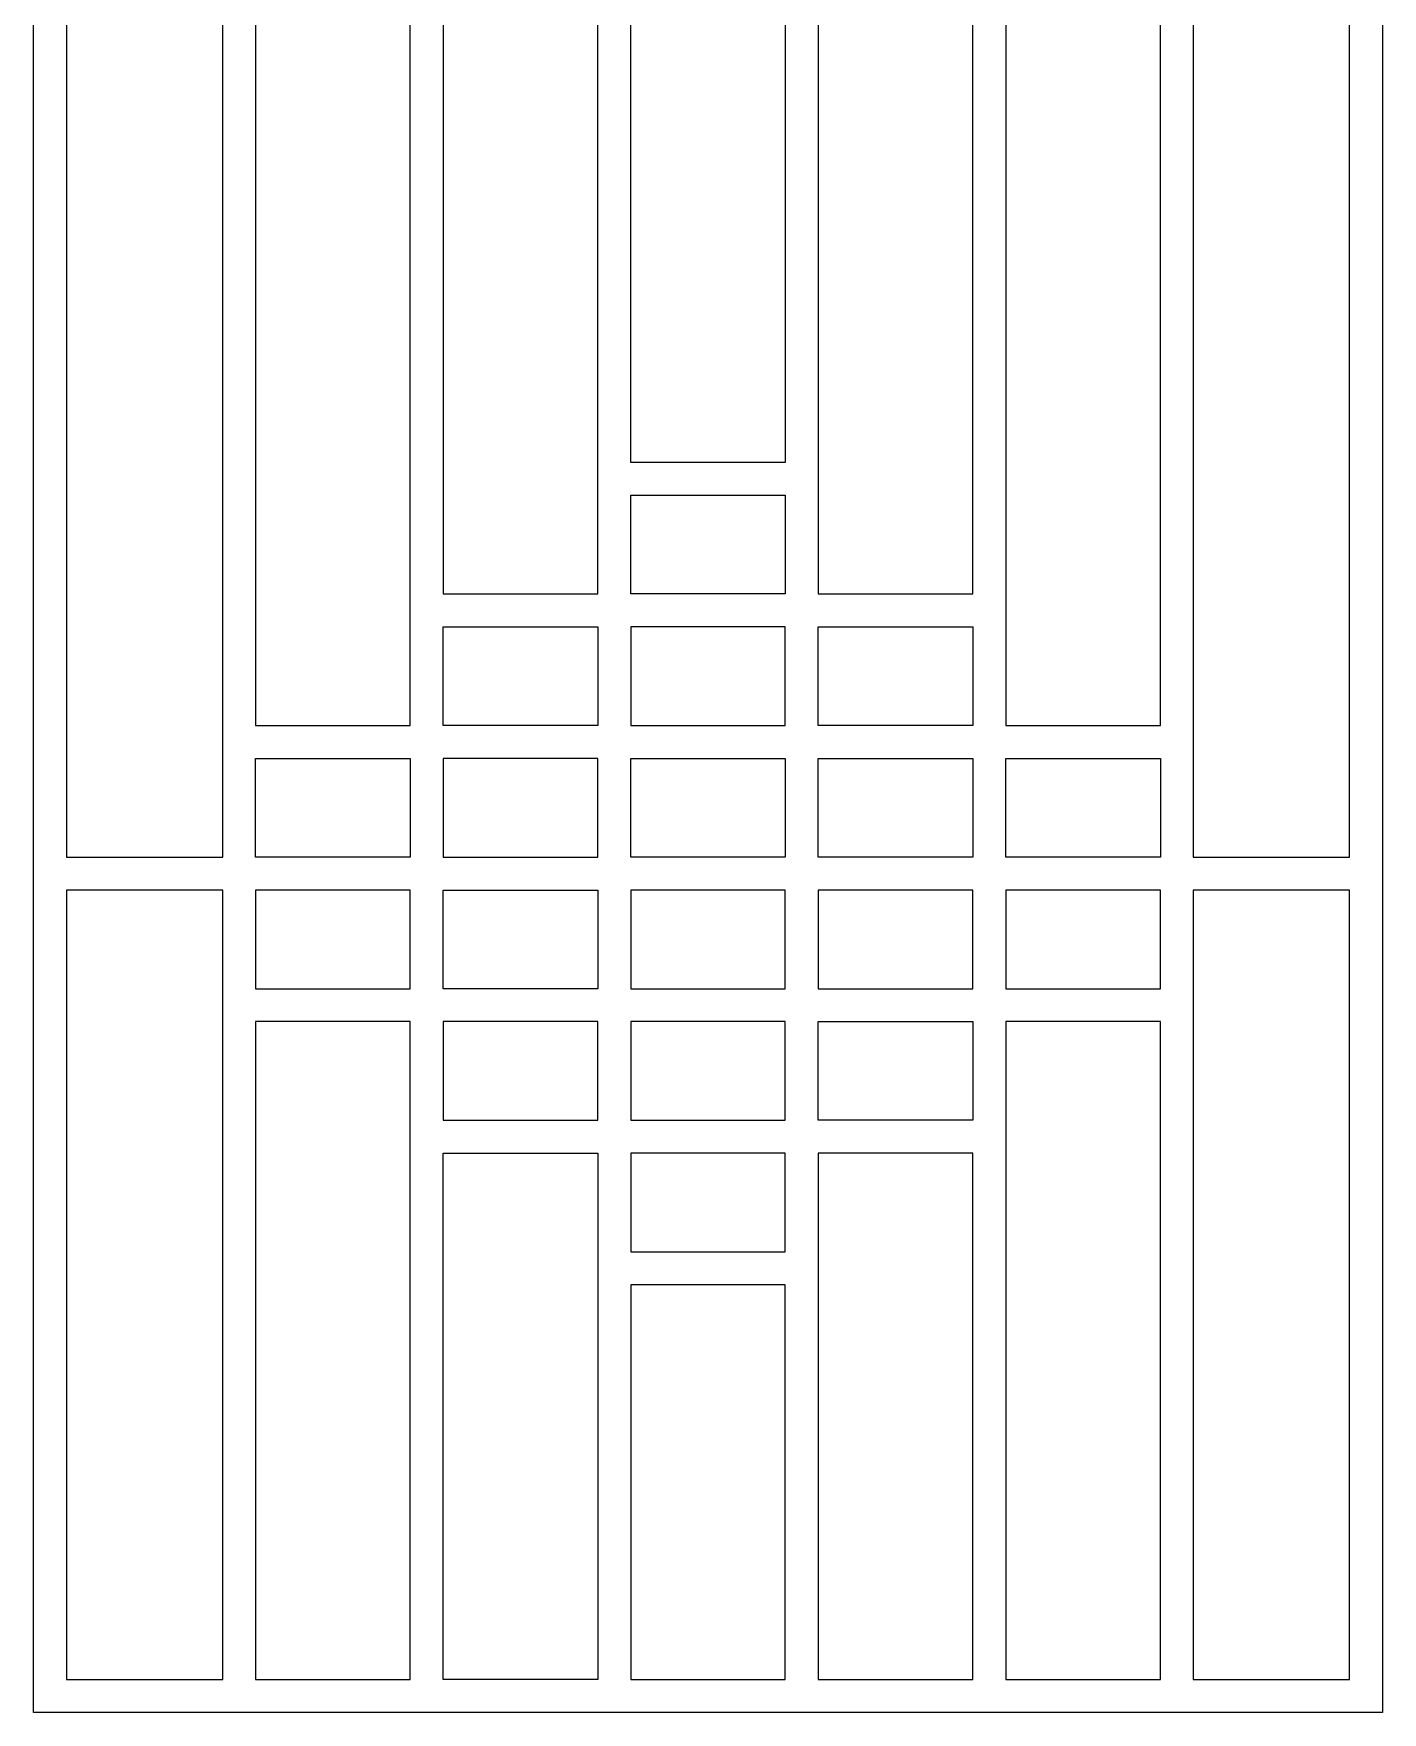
# Model space of a CAD drawing. Header units: centimetres. Extents: x -38 to 150, y -71 to 132.
# Drawn here: x -38.2 to 43.8, y -71.3 to 30.8 of the extents above; entities that cross this region are included whole.
import ezdxf

# ---------------------------------------------------------------- set-up
doc = ezdxf.new("R2010")
doc.units = ezdxf.units.CM
doc.header["$MEASUREMENT"] = 0
doc.layers.add('layer 1', color=7, linetype='Continuous')

msp = doc.modelspace()

# ---------------------------------------------------------------- linework, layer by layer
at = {"layer": 'layer 1', "color": 114}
for points, knots in [([(-38.22908, -71.30037), (-38.22908, -71.30037), (43.77092, -71.30037), (43.77092, -71.30037), (43.77092, -71.30037), (43.77092, -71.30037), (43.77092, 130.69973), (43.77092, 130.69973), (43.77092, 130.69973), (43.77092, 130.69973), (-38.22908, 130.69973), (-38.22908, 130.69973), (-38.22908, 130.69973), (-38.22908, 130.69973), (-38.22908, -71.30037), (-38.22908, -71.30037)], [0, 0, 0, 0, 0.2, 0.2, 0.2, 0.2, 0.4, 0.4, 0.4, 0.4, 0.6, 0.6, 0.6, 0.6, 1, 1, 1, 1]), ([(-36.22907, 78.69974), (-36.22907, 78.69974), (-26.72905, 78.69979), (-26.72905, 78.69979), (-26.72905, 78.69979), (-26.72905, 78.69979), (-26.72905, -19.30043), (-26.72905, -19.30043), (-26.72905, -19.30043), (-26.72905, -19.30043), (-36.22907, -19.30038), (-36.22907, -19.30038), (-36.22907, -19.30038), (-36.22907, -19.30038), (-36.22907, 78.69974), (-36.22907, 78.69974)], [0, 0, 0, 0, 0.2, 0.2, 0.2, 0.2, 0.4, 0.4, 0.4, 0.4, 0.6, 0.6, 0.6, 0.6, 1, 1, 1, 1]), ([(32.27095, 78.69967), (32.27095, 78.69967), (41.77093, 78.6997), (41.77093, 78.6997), (41.77093, 78.6997), (41.77093, 78.6997), (41.77093, -19.30034), (41.77093, -19.30034), (41.77093, -19.30034), (41.77093, -19.30034), (32.27095, -19.30031), (32.27095, -19.30031), (32.27095, -19.30031), (32.27095, -19.30031), (32.27095, 78.69967), (32.27095, 78.69967)], [0, 0, 0, 0, 0.2, 0.2, 0.2, 0.2, 0.4, 0.4, 0.4, 0.4, 0.6, 0.6, 0.6, 0.6, 1, 1, 1, 1]), ([(-24.72905, -11.30036), (-24.72905, -11.30036), (-24.72905, 70.69972), (-24.72905, 70.69972), (-24.72905, 70.69972), (-24.72905, 70.69972), (-15.32905, 70.69972), (-15.32905, 70.69972), (-15.32905, 70.69972), (-15.32905, 70.69972), (-15.32905, -11.30036), (-15.32905, -11.30036), (-15.32905, -11.30036), (-15.32905, -11.30036), (-24.72905, -11.30036), (-24.72905, -11.30036)], [0, 0, 0, 0, 0.2, 0.2, 0.2, 0.2, 0.4, 0.4, 0.4, 0.4, 0.6, 0.6, 0.6, 0.6, 1, 1, 1, 1]), ([(20.87094, 70.69977), (20.87094, 70.69977), (30.27096, 70.69972), (30.27096, 70.69972), (30.27096, 70.69972), (30.27096, 70.69972), (30.27096, -11.30036), (30.27096, -11.30036), (30.27096, -11.30036), (30.27096, -11.30036), (20.87094, -11.30041), (20.87094, -11.30041), (20.87094, -11.30041), (20.87094, 16.03298), (20.87094, 43.36638), (20.87094, 70.69977)], [0, 0, 0, 0, 0.2, 0.2, 0.2, 0.2, 0.4, 0.4, 0.4, 0.4, 0.6, 0.6, 0.6, 0.6, 1, 1, 1, 1]), ([(-13.32904, -3.30036), (-13.32904, -3.30036), (-13.32904, 62.69972), (-13.32904, 62.69972), (-13.32904, 62.69972), (-13.32904, 62.69972), (-3.92905, 62.69978), (-3.92905, 62.69978), (-3.92905, 62.69978), (-3.92905, 40.69972), (-3.92905, 18.69964), (-3.92905, -3.30042), (-3.92905, -3.30042), (-3.92905, -3.30042), (-13.32904, -3.30036), (-13.32904, -3.30036)], [0, 0, 0, 0, 0.2, 0.2, 0.2, 0.2, 0.4, 0.4, 0.4, 0.4, 0.6, 0.6, 0.6, 0.6, 1, 1, 1, 1]), ([(9.47095, 62.69977), (9.47095, 62.69977), (18.87095, 62.69972), (18.87095, 62.69972), (18.87095, 62.69972), (18.87095, 40.6997), (18.87095, 18.69966), (18.87095, -3.30036), (18.87095, -3.30036), (18.87095, -3.30036), (9.47095, -3.30041), (9.47095, -3.30041), (9.47095, -3.30041), (9.47095, 18.69964), (9.47095, 40.69972), (9.47095, 62.69977)], [0, 0, 0, 0, 0.2, 0.2, 0.2, 0.2, 0.4, 0.4, 0.4, 0.4, 0.6, 0.6, 0.6, 0.6, 1, 1, 1, 1]), ([(7.47095, 4.69964), (7.47095, 21.3663), (7.47095, 38.03306), (7.47095, 54.69972), (7.47095, 54.69972), (7.47095, 54.69972), (-1.92908, 54.69972), (-1.92908, 54.69972), (-1.92908, 54.69972), (-1.92908, 38.03303), (-1.92908, 21.36633), (-1.92908, 4.69964), (-1.92908, 4.69964), (-1.92908, 4.69964), (7.47095, 4.69964), (7.47095, 4.69964)], [0, 0, 0, 0, 0.2, 0.2, 0.2, 0.2, 0.4, 0.4, 0.4, 0.4, 0.6, 0.6, 0.6, 0.6, 1, 1, 1, 1]), ([(7.47095, 2.69964), (7.47095, 2.69964), (-1.92905, 2.69964), (-1.92905, 2.69964), (-1.92905, 2.69964), (-1.92905, 2.69964), (-1.92905, -3.30036), (-1.92905, -3.30036), (-1.92905, -3.30036), (-1.92905, -3.30036), (-1.91906, -3.30036), (-1.91906, -3.30036), (-1.91906, -3.30036), (-1.91906, -3.30036), (-1.91905, -3.30036), (-1.91905, -3.30036), (-1.91905, -3.30036), (-1.91905, -3.30036), (7.47095, -3.30042), (7.47095, -3.30042), (7.47095, -3.30042), (7.47095, -3.30042), (7.47095, 2.69964), (7.47095, 2.69964)], [0, 0, 0, 0, 0.142857143, 0.142857143, 0.142857143, 0.142857143, 0.285714286, 0.285714286, 0.285714286, 0.285714286, 0.428571429, 0.428571429, 0.428571429, 0.428571429, 0.571428571, 0.571428571, 0.571428571, 0.571428571, 0.714285714, 0.714285714, 0.714285714, 0.714285714, 1, 1, 1, 1]), ([(-13.32905, -11.30034), (-13.32905, -11.30034), (-3.92904, -11.30036), (-3.92904, -11.30036), (-3.92904, -11.30036), (-3.92904, -11.30036), (-3.92905, -5.30036), (-3.92905, -5.30036), (-3.92905, -5.30036), (-3.92905, -5.30036), (-13.32905, -5.30036), (-13.32905, -5.30036), (-13.32905, -5.30036), (-13.32905, -5.30036), (-13.32905, -11.30034), (-13.32905, -11.30034)], [0, 0, 0, 0, 0.2, 0.2, 0.2, 0.2, 0.4, 0.4, 0.4, 0.4, 0.6, 0.6, 0.6, 0.6, 1, 1, 1, 1]), ([(-1.92904, -11.30032), (-1.92904, -11.30032), (-1.92902, -5.30031), (-1.92902, -5.30031), (-1.92902, -5.30031), (-1.92902, -5.30031), (7.47097, -5.30031), (7.47097, -5.30031), (7.47097, -5.30031), (7.47097, -5.30031), (7.47097, -11.30032), (7.47097, -11.30032), (7.47097, -11.30032), (7.47097, -11.30032), (-1.92904, -11.30032), (-1.92904, -11.30032)], [0, 0, 0, 0, 0.2, 0.2, 0.2, 0.2, 0.4, 0.4, 0.4, 0.4, 0.6, 0.6, 0.6, 0.6, 1, 1, 1, 1]), ([(18.87095, -11.30031), (18.87095, -11.30031), (18.87095, -5.30036), (18.87095, -5.30036), (18.87095, -5.30036), (18.87095, -5.30036), (9.47094, -5.30035), (9.47094, -5.30035), (9.47094, -5.30035), (9.47094, -5.30035), (9.47094, -11.30036), (9.47094, -11.30036), (9.47094, -11.30036), (9.47094, -11.30036), (18.87095, -11.30031), (18.87095, -11.30031)], [0, 0, 0, 0, 0.2, 0.2, 0.2, 0.2, 0.4, 0.4, 0.4, 0.4, 0.6, 0.6, 0.6, 0.6, 1, 1, 1, 1]), ([(-15.32905, -13.30036), (-15.32905, -13.30036), (-24.72905, -13.30036), (-24.72905, -13.30036), (-24.72905, -13.30036), (-24.72905, -13.30036), (-24.72905, -19.30036), (-24.72905, -19.30036), (-24.72905, -19.30036), (-24.72905, -19.30036), (-15.32905, -19.30034), (-15.32905, -19.30034), (-15.32905, -19.30034), (-15.32905, -19.30034), (-15.32905, -13.30036), (-15.32905, -13.30036)], [0, 0, 0, 0, 0.2, 0.2, 0.2, 0.2, 0.4, 0.4, 0.4, 0.4, 0.6, 0.6, 0.6, 0.6, 1, 1, 1, 1]), ([(-13.32906, -13.30036), (-13.32906, -13.30036), (-3.92905, -13.30036), (-3.92905, -13.30036), (-3.92905, -13.30036), (-3.92905, -13.30036), (-3.92905, -19.30034), (-3.92905, -19.30034), (-3.92905, -19.30034), (-3.92905, -19.30034), (-13.32906, -19.30038), (-13.32906, -19.30038), (-13.32906, -19.30038), (-13.32906, -19.30038), (-13.32906, -13.30036), (-13.32906, -13.30036)], [0, 0, 0, 0, 0.2, 0.2, 0.2, 0.2, 0.4, 0.4, 0.4, 0.4, 0.6, 0.6, 0.6, 0.6, 1, 1, 1, 1]), ([(-1.92906, -13.30032), (-1.92906, -13.30032), (-1.92904, -19.30033), (-1.92904, -19.30033), (-1.92904, -19.30033), (-1.92904, -19.30033), (7.47095, -19.30033), (7.47095, -19.30033), (7.47095, -19.30033), (7.47095, -19.30033), (7.47095, -13.30032), (7.47095, -13.30032), (7.47095, -13.30032), (7.47095, -13.30032), (-1.92906, -13.30032), (-1.92906, -13.30032)], [0, 0, 0, 0, 0.2, 0.2, 0.2, 0.2, 0.4, 0.4, 0.4, 0.4, 0.6, 0.6, 0.6, 0.6, 1, 1, 1, 1]), ([(9.471, -13.30032), (9.471, -13.30032), (9.47097, -19.30033), (9.47097, -19.30033), (9.47097, -19.30033), (9.47097, -19.30033), (18.87098, -19.30033), (18.87098, -19.30033), (18.87098, -19.30033), (18.87098, -19.30033), (18.87098, -13.30025), (18.87098, -13.30025), (18.87098, -13.30025), (18.87098, -13.30025), (9.471, -13.30032), (9.471, -13.30032)], [0, 0, 0, 0, 0.2, 0.2, 0.2, 0.2, 0.4, 0.4, 0.4, 0.4, 0.6, 0.6, 0.6, 0.6, 1, 1, 1, 1]), ([(30.27096, -13.30036), (30.27096, -13.30036), (20.87094, -13.30036), (20.87094, -13.30036), (20.87094, -13.30036), (20.87094, -13.30036), (20.87094, -19.30038), (20.87094, -19.30038), (20.87094, -19.30038), (20.87094, -19.30038), (30.27095, -19.30031), (30.27095, -19.30031), (30.27095, -19.30031), (30.27095, -19.30031), (30.27096, -13.30036), (30.27096, -13.30036)], [0, 0, 0, 0, 0.2, 0.2, 0.2, 0.2, 0.4, 0.4, 0.4, 0.4, 0.6, 0.6, 0.6, 0.6, 1, 1, 1, 1]), ([(-26.72905, -69.30037), (-26.72905, -69.30037), (-36.22907, -69.30035), (-36.22907, -69.30035), (-36.22907, -69.30035), (-36.22907, -69.30035), (-36.22907, -21.30035), (-36.22907, -21.30035), (-36.22907, -21.30035), (-36.22907, -21.30035), (-26.72905, -21.30035), (-26.72905, -21.30035), (-26.72905, -21.30035), (-26.72905, -21.30035), (-26.72905, -69.30035), (-26.72905, -69.30035), (-26.72905, -69.30035), (-26.72905, -69.30035), (-26.72905, -69.30037), (-26.72905, -69.30037)], [0, 0, 0, 0, 0.166666667, 0.166666667, 0.166666667, 0.166666667, 0.333333333, 0.333333333, 0.333333333, 0.333333333, 0.5, 0.5, 0.5, 0.5, 0.666666667, 0.666666667, 0.666666667, 0.666666667, 1, 1, 1, 1]), ([(-24.72907, -27.30034), (-24.72907, -27.30034), (-24.72905, -21.30033), (-24.72905, -21.30033), (-24.72905, -21.30033), (-24.72905, -21.30033), (-15.32905, -21.30033), (-15.32905, -21.30033), (-15.32905, -21.30033), (-15.32905, -21.30033), (-15.32905, -27.30034), (-15.32905, -27.30034), (-15.32905, -27.30034), (-15.32905, -27.30034), (-24.72907, -27.30034), (-24.72907, -27.30034)], [0, 0, 0, 0, 0.2, 0.2, 0.2, 0.2, 0.4, 0.4, 0.4, 0.4, 0.6, 0.6, 0.6, 0.6, 1, 1, 1, 1]), ([(-13.32905, -21.30034), (-13.32905, -21.30034), (-13.32905, -27.30034), (-13.32905, -27.30034), (-13.32905, -27.30034), (-13.32905, -27.30034), (-3.92905, -27.30033), (-3.92905, -27.30033), (-3.92905, -27.30033), (-3.92905, -27.30033), (-3.92906, -21.30034), (-3.92906, -21.30034), (-3.92906, -21.30034), (-3.92906, -21.30034), (-13.32905, -21.30034), (-13.32905, -21.30034)], [0, 0, 0, 0, 0.2, 0.2, 0.2, 0.2, 0.4, 0.4, 0.4, 0.4, 0.6, 0.6, 0.6, 0.6, 1, 1, 1, 1]), ([(-1.92906, -27.30034), (-1.92906, -27.30034), (-1.92904, -21.30033), (-1.92904, -21.30033), (-1.92904, -21.30033), (-1.92904, -21.30033), (7.47095, -21.30033), (7.47095, -21.30033), (7.47095, -21.30033), (7.47095, -21.30033), (7.47095, -27.30034), (7.47095, -27.30034), (7.47095, -27.30034), (7.47095, -27.30034), (-1.92906, -27.30034), (-1.92906, -27.30034)], [0, 0, 0, 0, 0.2, 0.2, 0.2, 0.2, 0.4, 0.4, 0.4, 0.4, 0.6, 0.6, 0.6, 0.6, 1, 1, 1, 1]), ([(9.47097, -27.30034), (9.47097, -27.30034), (9.47094, -21.30033), (9.47094, -21.30033), (9.47094, -21.30033), (9.47094, -21.30033), (18.87095, -21.30033), (18.87095, -21.30033), (18.87095, -21.30033), (18.87095, -21.30033), (18.87095, -27.30041), (18.87095, -27.30041), (18.87095, -27.30041), (18.87095, -27.30041), (9.47097, -27.30034), (9.47097, -27.30034)], [0, 0, 0, 0, 0.2, 0.2, 0.2, 0.2, 0.4, 0.4, 0.4, 0.4, 0.6, 0.6, 0.6, 0.6, 1, 1, 1, 1]), ([(20.87095, -27.30034), (20.87095, -27.30034), (20.87093, -21.30033), (20.87093, -21.30033), (20.87093, -21.30033), (20.87093, -21.30033), (30.27095, -21.30033), (30.27095, -21.30033), (30.27095, -21.30033), (30.27095, -21.30033), (30.27096, -27.30034), (30.27096, -27.30034), (30.27096, -27.30034), (30.27096, -27.30034), (20.87095, -27.30034), (20.87095, -27.30034)], [0, 0, 0, 0, 0.2, 0.2, 0.2, 0.2, 0.4, 0.4, 0.4, 0.4, 0.6, 0.6, 0.6, 0.6, 1, 1, 1, 1]), ([(32.27094, -69.30035), (32.27094, -69.30035), (32.27094, -21.30035), (32.27094, -21.30035), (32.27094, -21.30035), (32.27094, -21.30035), (41.77096, -21.30035), (41.77096, -21.30035), (41.77096, -21.30035), (41.77096, -21.30035), (41.77096, -69.30035), (41.77096, -69.30035), (41.77096, -69.30035), (41.77096, -69.30035), (32.27094, -69.30035), (32.27094, -69.30035)], [0, 0, 0, 0, 0.2, 0.2, 0.2, 0.2, 0.4, 0.4, 0.4, 0.4, 0.6, 0.6, 0.6, 0.6, 1, 1, 1, 1]), ([(-24.72905, -29.30036), (-24.72905, -29.30036), (-15.32905, -29.30033), (-15.32905, -29.30033), (-15.32905, -29.30033), (-15.32905, -29.30033), (-15.32905, -69.30035), (-15.32905, -69.30035), (-15.32905, -69.30035), (-15.32905, -69.30035), (-24.72905, -69.30035), (-24.72905, -69.30035), (-24.72905, -69.30035), (-24.72905, -69.30035), (-24.72905, -29.30036), (-24.72905, -29.30036)], [0, 0, 0, 0, 0.2, 0.2, 0.2, 0.2, 0.4, 0.4, 0.4, 0.4, 0.6, 0.6, 0.6, 0.6, 1, 1, 1, 1]), ([(-13.32905, -35.30034), (-13.32905, -35.30034), (-13.32905, -29.30034), (-13.32905, -29.30034), (-13.32905, -29.30034), (-13.32905, -29.30034), (-3.92905, -29.30035), (-3.92905, -29.30035), (-3.92905, -29.30035), (-3.92905, -29.30035), (-3.92906, -35.30034), (-3.92906, -35.30034), (-3.92906, -35.30034), (-3.92906, -35.30034), (-13.32905, -35.30034), (-13.32905, -35.30034)], [0, 0, 0, 0, 0.2, 0.2, 0.2, 0.2, 0.4, 0.4, 0.4, 0.4, 0.6, 0.6, 0.6, 0.6, 1, 1, 1, 1]), ([(-1.92905, -29.30035), (-1.92905, -29.30035), (7.47094, -29.30034), (7.47094, -29.30034), (7.47094, -29.30034), (7.47094, -29.30034), (7.47095, -35.30034), (7.47095, -35.30034), (7.47095, -35.30034), (7.47095, -35.30034), (-1.91905, -35.30034), (-1.91905, -35.30034), (-1.91905, -35.30034), (-1.91905, -35.30034), (-1.91907, -35.30034), (-1.91907, -35.30034), (-1.91907, -35.30034), (-1.91907, -35.30034), (-1.92905, -35.30034), (-1.92905, -35.30034), (-1.92905, -35.30034), (-1.92905, -35.30034), (-1.92905, -29.30035), (-1.92905, -29.30035)], [0, 0, 0, 0, 0.142857143, 0.142857143, 0.142857143, 0.142857143, 0.285714286, 0.285714286, 0.285714286, 0.285714286, 0.428571429, 0.428571429, 0.428571429, 0.428571429, 0.571428571, 0.571428571, 0.571428571, 0.571428571, 0.714285714, 0.714285714, 0.714285714, 0.714285714, 1, 1, 1, 1]), ([(18.87095, -29.30033), (18.87095, -29.30033), (9.47096, -29.30032), (9.47096, -29.30032), (9.47096, -29.30032), (9.47096, -29.30032), (9.47095, -35.30032), (9.47095, -35.30032), (9.47095, -35.30032), (9.47095, -35.30032), (18.86095, -35.30032), (18.86095, -35.30032), (18.86095, -35.30032), (18.86095, -35.30032), (18.86097, -35.30032), (18.86097, -35.30032), (18.86097, -35.30032), (18.86097, -35.30032), (18.87095, -35.30032), (18.87095, -35.30032), (18.87095, -35.30032), (18.87095, -35.30032), (18.87095, -29.30033), (18.87095, -29.30033)], [0, 0, 0, 0, 0.142857143, 0.142857143, 0.142857143, 0.142857143, 0.285714286, 0.285714286, 0.285714286, 0.285714286, 0.428571429, 0.428571429, 0.428571429, 0.428571429, 0.571428571, 0.571428571, 0.571428571, 0.571428571, 0.714285714, 0.714285714, 0.714285714, 0.714285714, 1, 1, 1, 1]), ([(30.27094, -29.30034), (30.27094, -29.30034), (30.27094, -69.30035), (30.27094, -69.30035), (30.27094, -69.30035), (30.27094, -69.30035), (20.87094, -69.30035), (20.87094, -69.30035), (20.87094, -69.30035), (20.87094, -69.30035), (20.87095, -29.30034), (20.87095, -29.30034), (20.87095, -29.30034), (20.87095, -29.30034), (30.27094, -29.30034), (30.27094, -29.30034)], [0, 0, 0, 0, 0.2, 0.2, 0.2, 0.2, 0.4, 0.4, 0.4, 0.4, 0.6, 0.6, 0.6, 0.6, 1, 1, 1, 1]), ([(-3.92905, -69.30035), (-3.92905, -69.30035), (-3.92905, -37.30034), (-3.92905, -37.30034), (-3.92905, -37.30034), (-3.92905, -37.30034), (-13.32906, -37.30034), (-13.32906, -37.30034), (-13.32906, -37.30034), (-13.32906, -37.30034), (-13.32905, -69.30035), (-13.32905, -69.30035), (-13.32905, -69.30035), (-13.32905, -69.30035), (-3.92905, -69.30035), (-3.92905, -69.30035)], [0, 0, 0, 0, 0.2, 0.2, 0.2, 0.2, 0.4, 0.4, 0.4, 0.4, 0.6, 0.6, 0.6, 0.6, 1, 1, 1, 1]), ([(-1.92902, -43.30034), (-1.92902, -43.30034), (-1.92905, -37.30034), (-1.92905, -37.30034), (-1.92905, -37.30034), (-1.92905, -37.30034), (7.47095, -37.30032), (7.47095, -37.30032), (7.47095, -37.30032), (7.47095, -37.30032), (7.47095, -43.30034), (7.47095, -43.30034), (7.47095, -43.30034), (7.47095, -43.30034), (-1.92902, -43.30034), (-1.92902, -43.30034)], [0, 0, 0, 0, 0.2, 0.2, 0.2, 0.2, 0.4, 0.4, 0.4, 0.4, 0.6, 0.6, 0.6, 0.6, 1, 1, 1, 1]), ([(9.47094, -69.30035), (9.47094, -69.30035), (9.47095, -37.30035), (9.47095, -37.30035), (9.47095, -37.30035), (9.47095, -37.30035), (18.87095, -37.30035), (18.87095, -37.30035), (18.87095, -37.30035), (18.87095, -37.30035), (18.87095, -69.30035), (18.87095, -69.30035), (18.87095, -69.30035), (18.87095, -69.30035), (9.47094, -69.30035), (9.47094, -69.30035)], [0, 0, 0, 0, 0.2, 0.2, 0.2, 0.2, 0.4, 0.4, 0.4, 0.4, 0.6, 0.6, 0.6, 0.6, 1, 1, 1, 1]), ([(-1.92905, -69.30035), (-1.92905, -69.30035), (-1.92905, -45.30034), (-1.92905, -45.30034), (-1.92905, -45.30034), (-1.92905, -45.30034), (7.47095, -45.30033), (7.47095, -45.30033), (7.47095, -45.30033), (7.47095, -45.30033), (7.47095, -69.30035), (7.47095, -69.30035), (7.47095, -69.30035), (7.47095, -69.30035), (-1.92905, -69.30035), (-1.92905, -69.30035)], [0, 0, 0, 0, 0.2, 0.2, 0.2, 0.2, 0.4, 0.4, 0.4, 0.4, 0.6, 0.6, 0.6, 0.6, 1, 1, 1, 1])]:
    msp.add_open_spline(points, degree=3, knots=knots, dxfattribs=at)
at = {"layer": 'layer 1', "color": 250, "lineweight": 9}
for points, knots in [([(-38.22908, -71.30037), (-38.22908, -71.30037), (43.77092, -71.30037), (43.77092, -71.30037), (43.77092, -71.30037), (43.77092, -71.30037), (43.77092, 130.69973), (43.77092, 130.69973), (43.77092, 130.69973), (43.77092, 130.69973), (-38.22908, 130.69973), (-38.22908, 130.69973), (-38.22908, 130.69973), (-38.22908, 130.69973), (-38.22908, -71.30037), (-38.22908, -71.30037)], [0, 0, 0, 0, 0.2, 0.2, 0.2, 0.2, 0.4, 0.4, 0.4, 0.4, 0.6, 0.6, 0.6, 0.6, 1, 1, 1, 1]), ([(-36.22907, 78.69974), (-36.22907, 78.69974), (-26.72905, 78.69979), (-26.72905, 78.69979), (-26.72905, 78.69979), (-26.72905, 78.69979), (-26.72905, -19.30043), (-26.72905, -19.30043), (-26.72905, -19.30043), (-26.72905, -19.30043), (-36.22907, -19.30038), (-36.22907, -19.30038), (-36.22907, -19.30038), (-36.22907, -19.30038), (-36.22907, 78.69974), (-36.22907, 78.69974)], [0, 0, 0, 0, 0.2, 0.2, 0.2, 0.2, 0.4, 0.4, 0.4, 0.4, 0.6, 0.6, 0.6, 0.6, 1, 1, 1, 1]), ([(32.27095, 78.69967), (32.27095, 78.69967), (41.77093, 78.6997), (41.77093, 78.6997), (41.77093, 78.6997), (41.77093, 78.6997), (41.77093, -19.30034), (41.77093, -19.30034), (41.77093, -19.30034), (41.77093, -19.30034), (32.27095, -19.30031), (32.27095, -19.30031), (32.27095, -19.30031), (32.27095, -19.30031), (32.27095, 78.69967), (32.27095, 78.69967)], [0, 0, 0, 0, 0.2, 0.2, 0.2, 0.2, 0.4, 0.4, 0.4, 0.4, 0.6, 0.6, 0.6, 0.6, 1, 1, 1, 1]), ([(-24.72905, -11.30036), (-24.72905, -11.30036), (-24.72905, 70.69972), (-24.72905, 70.69972), (-24.72905, 70.69972), (-24.72905, 70.69972), (-15.32905, 70.69972), (-15.32905, 70.69972), (-15.32905, 70.69972), (-15.32905, 70.69972), (-15.32905, -11.30036), (-15.32905, -11.30036), (-15.32905, -11.30036), (-15.32905, -11.30036), (-24.72905, -11.30036), (-24.72905, -11.30036)], [0, 0, 0, 0, 0.2, 0.2, 0.2, 0.2, 0.4, 0.4, 0.4, 0.4, 0.6, 0.6, 0.6, 0.6, 1, 1, 1, 1]), ([(20.87094, 70.69977), (20.87094, 70.69977), (30.27096, 70.69972), (30.27096, 70.69972), (30.27096, 70.69972), (30.27096, 70.69972), (30.27096, -11.30036), (30.27096, -11.30036), (30.27096, -11.30036), (30.27096, -11.30036), (20.87094, -11.30041), (20.87094, -11.30041), (20.87094, -11.30041), (20.87094, 16.03298), (20.87094, 43.36638), (20.87094, 70.69977)], [0, 0, 0, 0, 0.2, 0.2, 0.2, 0.2, 0.4, 0.4, 0.4, 0.4, 0.6, 0.6, 0.6, 0.6, 1, 1, 1, 1]), ([(-13.32904, -3.30036), (-13.32904, -3.30036), (-13.32904, 62.69972), (-13.32904, 62.69972), (-13.32904, 62.69972), (-13.32904, 62.69972), (-3.92905, 62.69978), (-3.92905, 62.69978), (-3.92905, 62.69978), (-3.92905, 40.69972), (-3.92905, 18.69964), (-3.92905, -3.30042), (-3.92905, -3.30042), (-3.92905, -3.30042), (-13.32904, -3.30036), (-13.32904, -3.30036)], [0, 0, 0, 0, 0.2, 0.2, 0.2, 0.2, 0.4, 0.4, 0.4, 0.4, 0.6, 0.6, 0.6, 0.6, 1, 1, 1, 1]), ([(9.47095, 62.69977), (9.47095, 62.69977), (18.87095, 62.69972), (18.87095, 62.69972), (18.87095, 62.69972), (18.87095, 40.6997), (18.87095, 18.69966), (18.87095, -3.30036), (18.87095, -3.30036), (18.87095, -3.30036), (9.47095, -3.30041), (9.47095, -3.30041), (9.47095, -3.30041), (9.47095, 18.69964), (9.47095, 40.69972), (9.47095, 62.69977)], [0, 0, 0, 0, 0.2, 0.2, 0.2, 0.2, 0.4, 0.4, 0.4, 0.4, 0.6, 0.6, 0.6, 0.6, 1, 1, 1, 1]), ([(7.47095, 4.69964), (7.47095, 21.3663), (7.47095, 38.03306), (7.47095, 54.69972), (7.47095, 54.69972), (7.47095, 54.69972), (-1.92908, 54.69972), (-1.92908, 54.69972), (-1.92908, 54.69972), (-1.92908, 38.03303), (-1.92908, 21.36633), (-1.92908, 4.69964), (-1.92908, 4.69964), (-1.92908, 4.69964), (7.47095, 4.69964), (7.47095, 4.69964)], [0, 0, 0, 0, 0.2, 0.2, 0.2, 0.2, 0.4, 0.4, 0.4, 0.4, 0.6, 0.6, 0.6, 0.6, 1, 1, 1, 1]), ([(7.47095, 2.69964), (7.47095, 2.69964), (-1.92905, 2.69964), (-1.92905, 2.69964), (-1.92905, 2.69964), (-1.92905, 2.69964), (-1.92905, -3.30036), (-1.92905, -3.30036), (-1.92905, -3.30036), (-1.92905, -3.30036), (-1.91906, -3.30036), (-1.91906, -3.30036), (-1.91906, -3.30036), (-1.91906, -3.30036), (-1.91905, -3.30036), (-1.91905, -3.30036), (-1.91905, -3.30036), (-1.91905, -3.30036), (7.47095, -3.30042), (7.47095, -3.30042), (7.47095, -3.30042), (7.47095, -3.30042), (7.47095, 2.69964), (7.47095, 2.69964)], [0, 0, 0, 0, 0.142857143, 0.142857143, 0.142857143, 0.142857143, 0.285714286, 0.285714286, 0.285714286, 0.285714286, 0.428571429, 0.428571429, 0.428571429, 0.428571429, 0.571428571, 0.571428571, 0.571428571, 0.571428571, 0.714285714, 0.714285714, 0.714285714, 0.714285714, 1, 1, 1, 1]), ([(-13.32905, -11.30034), (-13.32905, -11.30034), (-3.92904, -11.30036), (-3.92904, -11.30036), (-3.92904, -11.30036), (-3.92904, -11.30036), (-3.92905, -5.30036), (-3.92905, -5.30036), (-3.92905, -5.30036), (-3.92905, -5.30036), (-13.32905, -5.30036), (-13.32905, -5.30036), (-13.32905, -5.30036), (-13.32905, -5.30036), (-13.32905, -11.30034), (-13.32905, -11.30034)], [0, 0, 0, 0, 0.2, 0.2, 0.2, 0.2, 0.4, 0.4, 0.4, 0.4, 0.6, 0.6, 0.6, 0.6, 1, 1, 1, 1]), ([(-1.92904, -11.30032), (-1.92904, -11.30032), (-1.92902, -5.30031), (-1.92902, -5.30031), (-1.92902, -5.30031), (-1.92902, -5.30031), (7.47097, -5.30031), (7.47097, -5.30031), (7.47097, -5.30031), (7.47097, -5.30031), (7.47097, -11.30032), (7.47097, -11.30032), (7.47097, -11.30032), (7.47097, -11.30032), (-1.92904, -11.30032), (-1.92904, -11.30032)], [0, 0, 0, 0, 0.2, 0.2, 0.2, 0.2, 0.4, 0.4, 0.4, 0.4, 0.6, 0.6, 0.6, 0.6, 1, 1, 1, 1]), ([(18.87095, -11.30031), (18.87095, -11.30031), (18.87095, -5.30036), (18.87095, -5.30036), (18.87095, -5.30036), (18.87095, -5.30036), (9.47094, -5.30035), (9.47094, -5.30035), (9.47094, -5.30035), (9.47094, -5.30035), (9.47094, -11.30036), (9.47094, -11.30036), (9.47094, -11.30036), (9.47094, -11.30036), (18.87095, -11.30031), (18.87095, -11.30031)], [0, 0, 0, 0, 0.2, 0.2, 0.2, 0.2, 0.4, 0.4, 0.4, 0.4, 0.6, 0.6, 0.6, 0.6, 1, 1, 1, 1]), ([(-15.32905, -13.30036), (-15.32905, -13.30036), (-24.72905, -13.30036), (-24.72905, -13.30036), (-24.72905, -13.30036), (-24.72905, -13.30036), (-24.72905, -19.30036), (-24.72905, -19.30036), (-24.72905, -19.30036), (-24.72905, -19.30036), (-15.32905, -19.30034), (-15.32905, -19.30034), (-15.32905, -19.30034), (-15.32905, -19.30034), (-15.32905, -13.30036), (-15.32905, -13.30036)], [0, 0, 0, 0, 0.2, 0.2, 0.2, 0.2, 0.4, 0.4, 0.4, 0.4, 0.6, 0.6, 0.6, 0.6, 1, 1, 1, 1]), ([(-13.32906, -13.30036), (-13.32906, -13.30036), (-3.92905, -13.30036), (-3.92905, -13.30036), (-3.92905, -13.30036), (-3.92905, -13.30036), (-3.92905, -19.30034), (-3.92905, -19.30034), (-3.92905, -19.30034), (-3.92905, -19.30034), (-13.32906, -19.30038), (-13.32906, -19.30038), (-13.32906, -19.30038), (-13.32906, -19.30038), (-13.32906, -13.30036), (-13.32906, -13.30036)], [0, 0, 0, 0, 0.2, 0.2, 0.2, 0.2, 0.4, 0.4, 0.4, 0.4, 0.6, 0.6, 0.6, 0.6, 1, 1, 1, 1]), ([(-1.92906, -13.30032), (-1.92906, -13.30032), (-1.92904, -19.30033), (-1.92904, -19.30033), (-1.92904, -19.30033), (-1.92904, -19.30033), (7.47095, -19.30033), (7.47095, -19.30033), (7.47095, -19.30033), (7.47095, -19.30033), (7.47095, -13.30032), (7.47095, -13.30032), (7.47095, -13.30032), (7.47095, -13.30032), (-1.92906, -13.30032), (-1.92906, -13.30032)], [0, 0, 0, 0, 0.2, 0.2, 0.2, 0.2, 0.4, 0.4, 0.4, 0.4, 0.6, 0.6, 0.6, 0.6, 1, 1, 1, 1]), ([(9.471, -13.30032), (9.471, -13.30032), (9.47097, -19.30033), (9.47097, -19.30033), (9.47097, -19.30033), (9.47097, -19.30033), (18.87098, -19.30033), (18.87098, -19.30033), (18.87098, -19.30033), (18.87098, -19.30033), (18.87098, -13.30025), (18.87098, -13.30025), (18.87098, -13.30025), (18.87098, -13.30025), (9.471, -13.30032), (9.471, -13.30032)], [0, 0, 0, 0, 0.2, 0.2, 0.2, 0.2, 0.4, 0.4, 0.4, 0.4, 0.6, 0.6, 0.6, 0.6, 1, 1, 1, 1]), ([(30.27096, -13.30036), (30.27096, -13.30036), (20.87094, -13.30036), (20.87094, -13.30036), (20.87094, -13.30036), (20.87094, -13.30036), (20.87094, -19.30038), (20.87094, -19.30038), (20.87094, -19.30038), (20.87094, -19.30038), (30.27095, -19.30031), (30.27095, -19.30031), (30.27095, -19.30031), (30.27095, -19.30031), (30.27096, -13.30036), (30.27096, -13.30036)], [0, 0, 0, 0, 0.2, 0.2, 0.2, 0.2, 0.4, 0.4, 0.4, 0.4, 0.6, 0.6, 0.6, 0.6, 1, 1, 1, 1]), ([(-26.72905, -69.30037), (-26.72905, -69.30037), (-36.22907, -69.30035), (-36.22907, -69.30035), (-36.22907, -69.30035), (-36.22907, -69.30035), (-36.22907, -21.30035), (-36.22907, -21.30035), (-36.22907, -21.30035), (-36.22907, -21.30035), (-26.72905, -21.30035), (-26.72905, -21.30035), (-26.72905, -21.30035), (-26.72905, -21.30035), (-26.72905, -69.30035), (-26.72905, -69.30035), (-26.72905, -69.30035), (-26.72905, -69.30035), (-26.72905, -69.30037), (-26.72905, -69.30037)], [0, 0, 0, 0, 0.166666667, 0.166666667, 0.166666667, 0.166666667, 0.333333333, 0.333333333, 0.333333333, 0.333333333, 0.5, 0.5, 0.5, 0.5, 0.666666667, 0.666666667, 0.666666667, 0.666666667, 1, 1, 1, 1]), ([(-24.72907, -27.30034), (-24.72907, -27.30034), (-24.72905, -21.30033), (-24.72905, -21.30033), (-24.72905, -21.30033), (-24.72905, -21.30033), (-15.32905, -21.30033), (-15.32905, -21.30033), (-15.32905, -21.30033), (-15.32905, -21.30033), (-15.32905, -27.30034), (-15.32905, -27.30034), (-15.32905, -27.30034), (-15.32905, -27.30034), (-24.72907, -27.30034), (-24.72907, -27.30034)], [0, 0, 0, 0, 0.2, 0.2, 0.2, 0.2, 0.4, 0.4, 0.4, 0.4, 0.6, 0.6, 0.6, 0.6, 1, 1, 1, 1]), ([(-13.32905, -21.30034), (-13.32905, -21.30034), (-13.32905, -27.30034), (-13.32905, -27.30034), (-13.32905, -27.30034), (-13.32905, -27.30034), (-3.92905, -27.30033), (-3.92905, -27.30033), (-3.92905, -27.30033), (-3.92905, -27.30033), (-3.92906, -21.30034), (-3.92906, -21.30034), (-3.92906, -21.30034), (-3.92906, -21.30034), (-13.32905, -21.30034), (-13.32905, -21.30034)], [0, 0, 0, 0, 0.2, 0.2, 0.2, 0.2, 0.4, 0.4, 0.4, 0.4, 0.6, 0.6, 0.6, 0.6, 1, 1, 1, 1]), ([(-1.92906, -27.30034), (-1.92906, -27.30034), (-1.92904, -21.30033), (-1.92904, -21.30033), (-1.92904, -21.30033), (-1.92904, -21.30033), (7.47095, -21.30033), (7.47095, -21.30033), (7.47095, -21.30033), (7.47095, -21.30033), (7.47095, -27.30034), (7.47095, -27.30034), (7.47095, -27.30034), (7.47095, -27.30034), (-1.92906, -27.30034), (-1.92906, -27.30034)], [0, 0, 0, 0, 0.2, 0.2, 0.2, 0.2, 0.4, 0.4, 0.4, 0.4, 0.6, 0.6, 0.6, 0.6, 1, 1, 1, 1]), ([(9.47097, -27.30034), (9.47097, -27.30034), (9.47094, -21.30033), (9.47094, -21.30033), (9.47094, -21.30033), (9.47094, -21.30033), (18.87095, -21.30033), (18.87095, -21.30033), (18.87095, -21.30033), (18.87095, -21.30033), (18.87095, -27.30041), (18.87095, -27.30041), (18.87095, -27.30041), (18.87095, -27.30041), (9.47097, -27.30034), (9.47097, -27.30034)], [0, 0, 0, 0, 0.2, 0.2, 0.2, 0.2, 0.4, 0.4, 0.4, 0.4, 0.6, 0.6, 0.6, 0.6, 1, 1, 1, 1]), ([(20.87095, -27.30034), (20.87095, -27.30034), (20.87093, -21.30033), (20.87093, -21.30033), (20.87093, -21.30033), (20.87093, -21.30033), (30.27095, -21.30033), (30.27095, -21.30033), (30.27095, -21.30033), (30.27095, -21.30033), (30.27096, -27.30034), (30.27096, -27.30034), (30.27096, -27.30034), (30.27096, -27.30034), (20.87095, -27.30034), (20.87095, -27.30034)], [0, 0, 0, 0, 0.2, 0.2, 0.2, 0.2, 0.4, 0.4, 0.4, 0.4, 0.6, 0.6, 0.6, 0.6, 1, 1, 1, 1]), ([(32.27094, -69.30035), (32.27094, -69.30035), (32.27094, -21.30035), (32.27094, -21.30035), (32.27094, -21.30035), (32.27094, -21.30035), (41.77096, -21.30035), (41.77096, -21.30035), (41.77096, -21.30035), (41.77096, -21.30035), (41.77096, -69.30035), (41.77096, -69.30035), (41.77096, -69.30035), (41.77096, -69.30035), (32.27094, -69.30035), (32.27094, -69.30035)], [0, 0, 0, 0, 0.2, 0.2, 0.2, 0.2, 0.4, 0.4, 0.4, 0.4, 0.6, 0.6, 0.6, 0.6, 1, 1, 1, 1]), ([(-24.72905, -29.30036), (-24.72905, -29.30036), (-15.32905, -29.30033), (-15.32905, -29.30033), (-15.32905, -29.30033), (-15.32905, -29.30033), (-15.32905, -69.30035), (-15.32905, -69.30035), (-15.32905, -69.30035), (-15.32905, -69.30035), (-24.72905, -69.30035), (-24.72905, -69.30035), (-24.72905, -69.30035), (-24.72905, -69.30035), (-24.72905, -29.30036), (-24.72905, -29.30036)], [0, 0, 0, 0, 0.2, 0.2, 0.2, 0.2, 0.4, 0.4, 0.4, 0.4, 0.6, 0.6, 0.6, 0.6, 1, 1, 1, 1]), ([(-13.32905, -35.30034), (-13.32905, -35.30034), (-13.32905, -29.30034), (-13.32905, -29.30034), (-13.32905, -29.30034), (-13.32905, -29.30034), (-3.92905, -29.30035), (-3.92905, -29.30035), (-3.92905, -29.30035), (-3.92905, -29.30035), (-3.92906, -35.30034), (-3.92906, -35.30034), (-3.92906, -35.30034), (-3.92906, -35.30034), (-13.32905, -35.30034), (-13.32905, -35.30034)], [0, 0, 0, 0, 0.2, 0.2, 0.2, 0.2, 0.4, 0.4, 0.4, 0.4, 0.6, 0.6, 0.6, 0.6, 1, 1, 1, 1]), ([(-1.92905, -29.30035), (-1.92905, -29.30035), (7.47094, -29.30034), (7.47094, -29.30034), (7.47094, -29.30034), (7.47094, -29.30034), (7.47095, -35.30034), (7.47095, -35.30034), (7.47095, -35.30034), (7.47095, -35.30034), (-1.91905, -35.30034), (-1.91905, -35.30034), (-1.91905, -35.30034), (-1.91905, -35.30034), (-1.91907, -35.30034), (-1.91907, -35.30034), (-1.91907, -35.30034), (-1.91907, -35.30034), (-1.92905, -35.30034), (-1.92905, -35.30034), (-1.92905, -35.30034), (-1.92905, -35.30034), (-1.92905, -29.30035), (-1.92905, -29.30035)], [0, 0, 0, 0, 0.142857143, 0.142857143, 0.142857143, 0.142857143, 0.285714286, 0.285714286, 0.285714286, 0.285714286, 0.428571429, 0.428571429, 0.428571429, 0.428571429, 0.571428571, 0.571428571, 0.571428571, 0.571428571, 0.714285714, 0.714285714, 0.714285714, 0.714285714, 1, 1, 1, 1]), ([(18.87095, -29.30033), (18.87095, -29.30033), (9.47096, -29.30032), (9.47096, -29.30032), (9.47096, -29.30032), (9.47096, -29.30032), (9.47095, -35.30032), (9.47095, -35.30032), (9.47095, -35.30032), (9.47095, -35.30032), (18.86095, -35.30032), (18.86095, -35.30032), (18.86095, -35.30032), (18.86095, -35.30032), (18.86097, -35.30032), (18.86097, -35.30032), (18.86097, -35.30032), (18.86097, -35.30032), (18.87095, -35.30032), (18.87095, -35.30032), (18.87095, -35.30032), (18.87095, -35.30032), (18.87095, -29.30033), (18.87095, -29.30033)], [0, 0, 0, 0, 0.142857143, 0.142857143, 0.142857143, 0.142857143, 0.285714286, 0.285714286, 0.285714286, 0.285714286, 0.428571429, 0.428571429, 0.428571429, 0.428571429, 0.571428571, 0.571428571, 0.571428571, 0.571428571, 0.714285714, 0.714285714, 0.714285714, 0.714285714, 1, 1, 1, 1]), ([(30.27094, -29.30034), (30.27094, -29.30034), (30.27094, -69.30035), (30.27094, -69.30035), (30.27094, -69.30035), (30.27094, -69.30035), (20.87094, -69.30035), (20.87094, -69.30035), (20.87094, -69.30035), (20.87094, -69.30035), (20.87095, -29.30034), (20.87095, -29.30034), (20.87095, -29.30034), (20.87095, -29.30034), (30.27094, -29.30034), (30.27094, -29.30034)], [0, 0, 0, 0, 0.2, 0.2, 0.2, 0.2, 0.4, 0.4, 0.4, 0.4, 0.6, 0.6, 0.6, 0.6, 1, 1, 1, 1]), ([(-3.92905, -69.30035), (-3.92905, -69.30035), (-3.92905, -37.30034), (-3.92905, -37.30034), (-3.92905, -37.30034), (-3.92905, -37.30034), (-13.32906, -37.30034), (-13.32906, -37.30034), (-13.32906, -37.30034), (-13.32906, -37.30034), (-13.32905, -69.30035), (-13.32905, -69.30035), (-13.32905, -69.30035), (-13.32905, -69.30035), (-3.92905, -69.30035), (-3.92905, -69.30035)], [0, 0, 0, 0, 0.2, 0.2, 0.2, 0.2, 0.4, 0.4, 0.4, 0.4, 0.6, 0.6, 0.6, 0.6, 1, 1, 1, 1]), ([(-1.92902, -43.30034), (-1.92902, -43.30034), (-1.92905, -37.30034), (-1.92905, -37.30034), (-1.92905, -37.30034), (-1.92905, -37.30034), (7.47095, -37.30032), (7.47095, -37.30032), (7.47095, -37.30032), (7.47095, -37.30032), (7.47095, -43.30034), (7.47095, -43.30034), (7.47095, -43.30034), (7.47095, -43.30034), (-1.92902, -43.30034), (-1.92902, -43.30034)], [0, 0, 0, 0, 0.2, 0.2, 0.2, 0.2, 0.4, 0.4, 0.4, 0.4, 0.6, 0.6, 0.6, 0.6, 1, 1, 1, 1]), ([(9.47094, -69.30035), (9.47094, -69.30035), (9.47095, -37.30035), (9.47095, -37.30035), (9.47095, -37.30035), (9.47095, -37.30035), (18.87095, -37.30035), (18.87095, -37.30035), (18.87095, -37.30035), (18.87095, -37.30035), (18.87095, -69.30035), (18.87095, -69.30035), (18.87095, -69.30035), (18.87095, -69.30035), (9.47094, -69.30035), (9.47094, -69.30035)], [0, 0, 0, 0, 0.2, 0.2, 0.2, 0.2, 0.4, 0.4, 0.4, 0.4, 0.6, 0.6, 0.6, 0.6, 1, 1, 1, 1]), ([(-1.92905, -69.30035), (-1.92905, -69.30035), (-1.92905, -45.30034), (-1.92905, -45.30034), (-1.92905, -45.30034), (-1.92905, -45.30034), (7.47095, -45.30033), (7.47095, -45.30033), (7.47095, -45.30033), (7.47095, -45.30033), (7.47095, -69.30035), (7.47095, -69.30035), (7.47095, -69.30035), (7.47095, -69.30035), (-1.92905, -69.30035), (-1.92905, -69.30035)], [0, 0, 0, 0, 0.2, 0.2, 0.2, 0.2, 0.4, 0.4, 0.4, 0.4, 0.6, 0.6, 0.6, 0.6, 1, 1, 1, 1])]:
    msp.add_open_spline(points, degree=3, knots=knots, dxfattribs=at)

doc.saveas('drawing.dxf')
